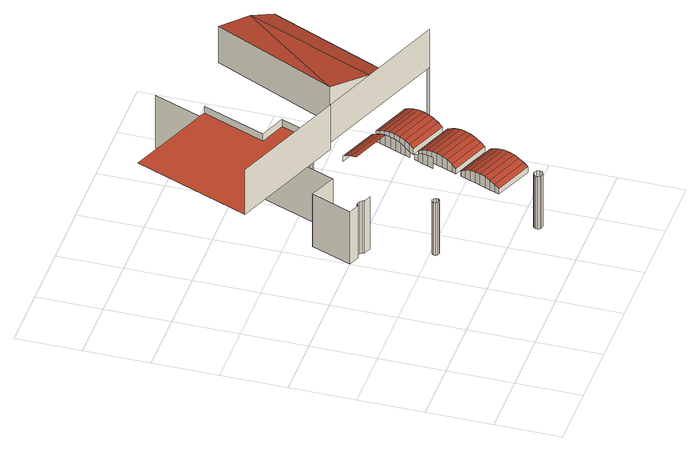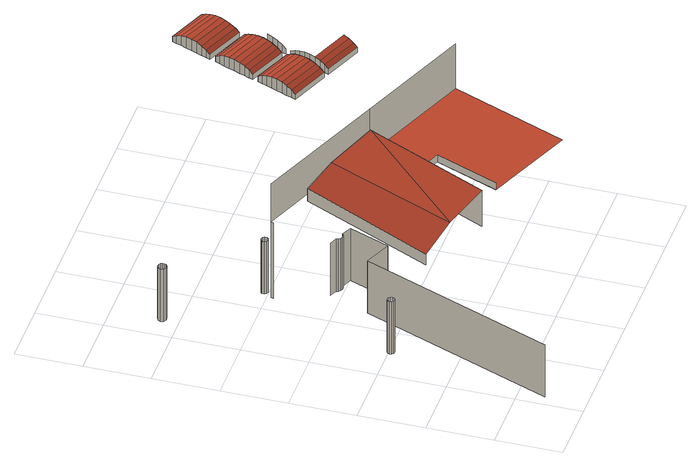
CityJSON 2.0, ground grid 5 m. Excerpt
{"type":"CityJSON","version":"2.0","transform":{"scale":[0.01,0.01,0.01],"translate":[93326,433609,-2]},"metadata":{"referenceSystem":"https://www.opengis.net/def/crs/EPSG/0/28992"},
"CityObjects":{
"building1":{"type":"Building","attributes":{"measuredHeight":21.9},"children":["building1-1","building1-2","building1-3"],"geometry":[{"type":"MultiSurface","lod":"2","boundaries":[[[0,1,2,3]],[[3,2,4,5]],[[5,4,6,7]],[[7,6,8,9]],[[10,11,12,13]],[[9,8,14,15]],[[11,16,17,12]],[[15,14,18,19]],[[20,21,22,23]],[[4,2,24,25]],[[16,26,27,17]],[[19,18,28,29]],[[30,31,29,28]],[[21,32,33,22]],[[6,4,25,34]],[[35,27,26,36]],[[37,38,39,40]],[[32,41,42,33]],[[38,37,43,10]],[[34,44,8,6]],[[45,35,36,46]],[[41,47,48,42]],[[10,43,49,11]],[[44,50,14,8]],[[51,45,46,52]],[[11,49,53,16]],[[50,54,18,14]],[[55,51,52,56]],[[57,58,59,60]],[[61,62,63,64]],[[16,53,65,26]],[[54,30,28,18]],[[66,57,60,67]],[[64,63,68,69]],[[70,71,72,73]],[[26,65,74,36]],[[75,66,67,76]],[[69,68,77,78]],[[71,79,80,72]],[[43,37,40,81]],[[82,83,78,77]],[[36,74,84,46]],[[85,75,76,86]],[[49,43,81,87]],[[79,88,89,80]],[[46,84,90,52]],[[86,91,62,85]],[[53,49,87,92]],[[88,93,94,89]],[[52,90,95,56]],[[96,55,56,95]],[[91,97,63,62]],[[65,53,92,98]],[[99,94,93,100]],[[101,70,73,102]],[[97,103,68,63]],[[70,101,104,71]],[[98,105,74,65]],[[106,99,100,107]],[[103,82,77,68]],[[71,104,108,79]],[[105,109,84,74]],[[110,106,107,111]],[[79,108,112,88]],[[113,110,111,114]],[[109,115,90,84]],[[88,112,116,93]],[[115,96,95,90]],[[93,116,117,100]],[[104,101,102,118]],[[119,120,121,122,123]],[[100,117,124,107]],[[108,104,118,125]],[[107,124,126,111]],[[112,108,125,127]],[[111,126,128,114]],[[129,113,114,128]],[[116,112,127,130]],[[130,131,117,116]],[[131,132,124,117]],[[132,133,126,124]],[[133,129,128,126]],[[134,135,136,137,123,122,138]],[[139,140,141,142]],[[138,122,121,143]],[[144,139,142,145]],[[146,144,145,147]],[[140,148,149,141]],[[150,151,152,153]],[[154,150,153,155]],[[156,146,147,157]],[[134,138,143,158]],[[151,159,160,152]],[[161,154,155,162]],[[163,156,157,164]],[[165,163,164,166]],[[159,167,168,160]],[[150,154,161,169,170,171,172,167,159,151]],[[169,161,162,173]],[[167,172,174,168]],[[170,169,173,175]],[[176,165,166,177]],[[172,171,178,174]],[[171,170,175,178]],[[135,134,158,179]],[[180,181,182,183]],[[148,184,185,149]],[[186,121,120,187]],[[188,189,190,191]],[[192,188,191,193]],[[189,194,195,190]],[[196,192,193,197]],[[194,198,199,195]],[[200,196,197,201]],[[196,200,202,203,204,205,198,194,189,188,192]],[[202,200,201,206]],[[198,205,207,199]],[[203,202,206,208]],[[205,204,209,207]],[[204,203,208,209]],[[210,180,183,211]],[[181,212,213,182]],[[180,214,181]],[[214,212,181]],[[215,216,217,218,219]],[[218,220,221,219]],[[222,186,223,224]],[[225,217,216,226]],[[220,227,228,221]],[[229,225,226,230]],[[229,231,232,233,234,227,220,218,217,225]],[[227,234,235,228]],[[231,229,230,236]],[[180,210,237,214]],[[238,235,234,233,239]],[[240,232,231,236,241]],[[242,239,233,232,240]],[[184,243,244,185]],[[237,210,211,245]]],"semantics":{"surfaces":[{"type":"RoofSurface"},{"type":"WallSurface"},{"type":"GroundSurface"}],"values":[0,0,0,0,1,0,1,0,1,1,1,0,1,1,1,1,1,1,0,1,1,1,0,1,1,0,1,1,1,0,0,1,1,0,1,0,1,0,1,1,1,0,1,1,1,0,1,1,1,0,1,1,1,1,1,1,0,1,1,1,0,1,1,0,1,1,0,1,0,1,1,0,1,0,1,0,1,1,1,1,1,1,0,1,1,1,1,1,1,1,1,1,1,1,1,1,1,2,1,1,1,1,1,1,1,1,1,1,1,1,1,1,1,1,2,1,1,1,1,1,1,1,0,0,1,1,1,1,1,1,2,1,1,0,1,1,1,1,1]}}]},
"building1-1":{"type":"BuildingInstallation","parents":["building1"],"geometry":[{"type":"MultiSurface","lod":"2","boundaries":[[[31,246,19,29]],[[54,30,28,18]],[[246,247,15,19]],[[6,4,25,34]],[[50,54,18,14]],[[247,248,9,15]],[[34,44,8,6]],[[44,50,14,8]],[[5,7,249,250]],[[4,2,24,25]],[[0,3,251,252]],[[2,1,253,24]],[[1,254,255,253]],[[254,256,257,255]],[[248,249,7,9]],[[30,31,29,28]],[[3,5,250,251]],[[256,0,252,257]],[[19,18,28,29]],[[15,14,18,19]],[[7,6,8,9]],[[9,8,14,15]],[[5,4,6,7]],[[3,2,4,5]],[[256,254,1,0]],[[0,1,2,3]]],"semantics":{"surfaces":[{"type":"WallSurface"},{"type":"RoofSurface"}],"values":[0,0,0,0,0,0,0,0,0,0,0,0,0,0,0,0,0,0,1,1,1,1,1,1,1,1]}}]},
"building1-2":{"type":"BuildingInstallation","parents":["building1"],"geometry":[{"type":"MultiSurface","lod":"2","boundaries":[[[65,53,92,98]],[[45,35,36,46]],[[96,55,56,95]],[[35,27,26,36]],[[11,16,17,12]],[[55,51,52,56]],[[51,45,46,52]],[[98,105,74,65]],[[49,43,81,87]],[[115,96,95,90]],[[109,115,90,84]],[[16,26,27,17]],[[10,11,12,13]],[[105,109,84,74]],[[53,49,87,92]],[[38,10,13,39]],[[43,37,40,81]],[[37,38,39,40]],[[52,90,95,56]],[[10,43,49,11]],[[46,84,90,52]],[[36,74,84,46]],[[38,37,43,10]],[[26,65,74,36]],[[11,49,53,16]],[[16,53,65,26]]],"semantics":{"surfaces":[{"type":"WallSurface"},{"type":"RoofSurface"}],"values":[0,0,0,0,0,0,0,0,0,0,0,0,0,0,0,0,0,0,1,1,1,1,1,1,1,1]}}]},
"building1-3":{"type":"BuildingInstallation","parents":["building1"],"geometry":[{"type":"MultiSurface","lod":"2","boundaries":[[[133,129,128,126]],[[106,99,100,107]],[[129,113,114,128]],[[110,106,107,111]],[[113,110,111,114]],[[132,133,126,124]],[[131,132,124,117]],[[130,131,117,116]],[[99,94,93,100]],[[88,93,94,89]],[[71,79,80,72]],[[108,104,118,125]],[[70,71,72,73]],[[101,70,73,102]],[[104,101,102,118]],[[116,112,127,130]],[[112,108,125,127]],[[79,88,89,80]],[[111,126,128,114]],[[107,124,126,111]],[[100,117,124,107]],[[79,108,112,88]],[[70,101,104,71]],[[93,116,117,100]],[[88,112,116,93]],[[71,104,108,79]]],"semantics":{"surfaces":[{"type":"WallSurface"},{"type":"RoofSurface"}],"values":[0,0,0,0,0,0,0,0,0,0,0,0,0,0,0,0,0,0,1,1,1,1,1,1,1,1]}}]}
},
"vertices":[
[253,223,1566],[556,101,1566],[571,140,1583],[269,262,1583],[588,181,1594],[285,303,1594],[605,223,1597],[302,345,1597],[622,266,1594],[320,388,1594],[393,577,1566],[408,615,1583],[408,615,1499],[393,577,1499],[639,307,1583],[336,429,1583],[424,656,1594],[424,656,1499],[654,346,1566],[352,468,1566],[393,714,1499],[410,756,1499],[410,756,1594],[393,714,1597],[571,140,1499],[588,181,1499],[442,699,1597],[442,699,1499],[668,380,1544],[365,502,1544],[668,380,1499],[365,502,1499],[427,798,1499],[427,798,1583],[605,223,1499],[459,742,1499],[459,742,1594],[681,421,1544],[379,543,1544],[379,543,1499],[681,421,1499],[443,836,1499],[443,836,1566],[695,455,1566],[622,266,1499],[476,783,1499],[476,783,1583],[456,870,1499],[456,870,1544],[710,493,1583],[639,307,1499],[491,821,1499],[491,821,1566],[727,534,1594],[654,346,1499],[505,855,1499],[505,855,1544],[483,942,1566],[469,907,1544],[469,907,1499],[483,942,1499],[247,1229,1594],[549,1107,1594],[566,1148,1583],[263,1270,1583],[744,577,1597],[499,980,1583],[499,980,1499],[582,1186,1566],[279,1308,1566],[514,893,1544],[527,927,1566],[527,927,1499],[514,893,1499],[762,620,1594],[515,1021,1594],[515,1021,1499],[595,1220,1544],[293,1342,1544],[543,965,1583],[543,965,1499],[695,455,1499],[595,1220,1499],[293,1342,1499],[778,661,1583],[532,1064,1597],[532,1064,1499],[710,493,1499],[560,1007,1594],[560,1007,1499],[794,699,1566],[549,1107,1499],[727,534,1499],[577,1049,1597],[577,1049,1499],[807,733,1544],[807,733,1499],[566,1148,1499],[744,577,1499],[594,1092,1499],[594,1092,1594],[816,771,1544],[816,771,1499],[582,1186,1499],[830,805,1566],[762,620,1499],[610,1133,1499],[610,1133,1583],[846,843,1583],[778,661,1499],[626,1171,1499],[626,1171,1566],[862,884,1594],[640,1206,1499],[640,1206,1544],[794,699,1499],[879,927,1597],[897,970,1594],[830,805,1499],[2,1968,1499],[899,1612,1499],[899,1612,1170],[899,1612,1110],[2,1968,1110],[913,1011,1583],[846,843,1499],[929,1049,1566],[862,884,1499],[943,1084,1544],[943,1084,1499],[879,927,1499],[897,970,1499],[913,1011,1499],[929,1049,1499],[858,2094,1110],[1050,2579,1110],[776,2687,1110],[360,2855,1110],[1059,2015,1110],[1087,1471,56],[1006,1503,56],[1006,1503,511],[1087,1471,511],[1059,2015,1170],[1103,1480,56],[1103,1480,511],[1121,1481,56],[1121,1481,511],[1129,1812,56],[1129,1812,511],[1276,959,56],[1286,945,56],[1286,945,511],[1276,959,511],[1277,976,56],[1277,976,511],[1138,1475,56],[1138,1475,511],[858,2094,1170],[1302,939,56],[1302,939,511],[1288,989,56],[1288,989,511],[1151,1461,56],[1151,1461,511],[1156,1444,56],[1156,1444,511],[1318,943,56],[1318,943,511],[1304,994,56],[1320,988,56],[1330,974,56],[1329,957,56],[1304,994,511],[1329,957,511],[1320,988,511],[1215,1420,56],[1215,1420,511],[1330,974,511],[1050,2579,1170],[1442,1494,1396],[1114,1682,1486],[1114,1682,1170],[1442,1494,1170],[1337,1728,56],[1337,1728,511],[1936,1201,1170],[1936,1201,1499],[1774,364,56],[1780,351,56],[1780,351,511],[1774,364,511],[1774,379,56],[1774,379,511],[1791,341,56],[1791,341,511],[1780,392,56],[1780,392,511],[1814,337,56],[1814,337,511],[1791,402,56],[1791,402,511],[1814,406,56],[1835,394,56],[1843,371,56],[1835,349,56],[1814,406,511],[1835,349,511],[1835,394,511],[1843,371,511],[1632,1379,1280],[1632,1379,1170],[1565,2629,1486],[1565,2629,1170],[1870,2489,1395],[1696,2001,511],[1693,2015,511],[1693,2015,56],[1697,1998,56],[1697,1998,511],[1710,1987,56],[1710,1987,511],[1941,1221,1170],[1936,1201,511],[1941,1221,511],[1699,2031,56],[1699,2031,511],[1727,1986,56],[1727,1986,511],[1714,2040,56],[1714,2040,511],[1731,2039,56],[1744,2027,56],[1748,2011,56],[1741,1995,56],[1741,1995,511],[1731,2039,511],[2104,2382,1260],[1746,2005,511],[1748,2011,511],[1744,2027,511],[1743,2028,511],[1747,2014,511],[1917,3196,56],[1917,3196,511],[2104,2382,1170],
[352,468,1499],[336,429,1499],[320,388,1499],[302,345,1499],[285,303,1499],[269,262,1499],[253,223,1499],[556,101,1499],[542,67,1544],[542,67,1499],[239,189,1544],[239,189,1499]
]}
